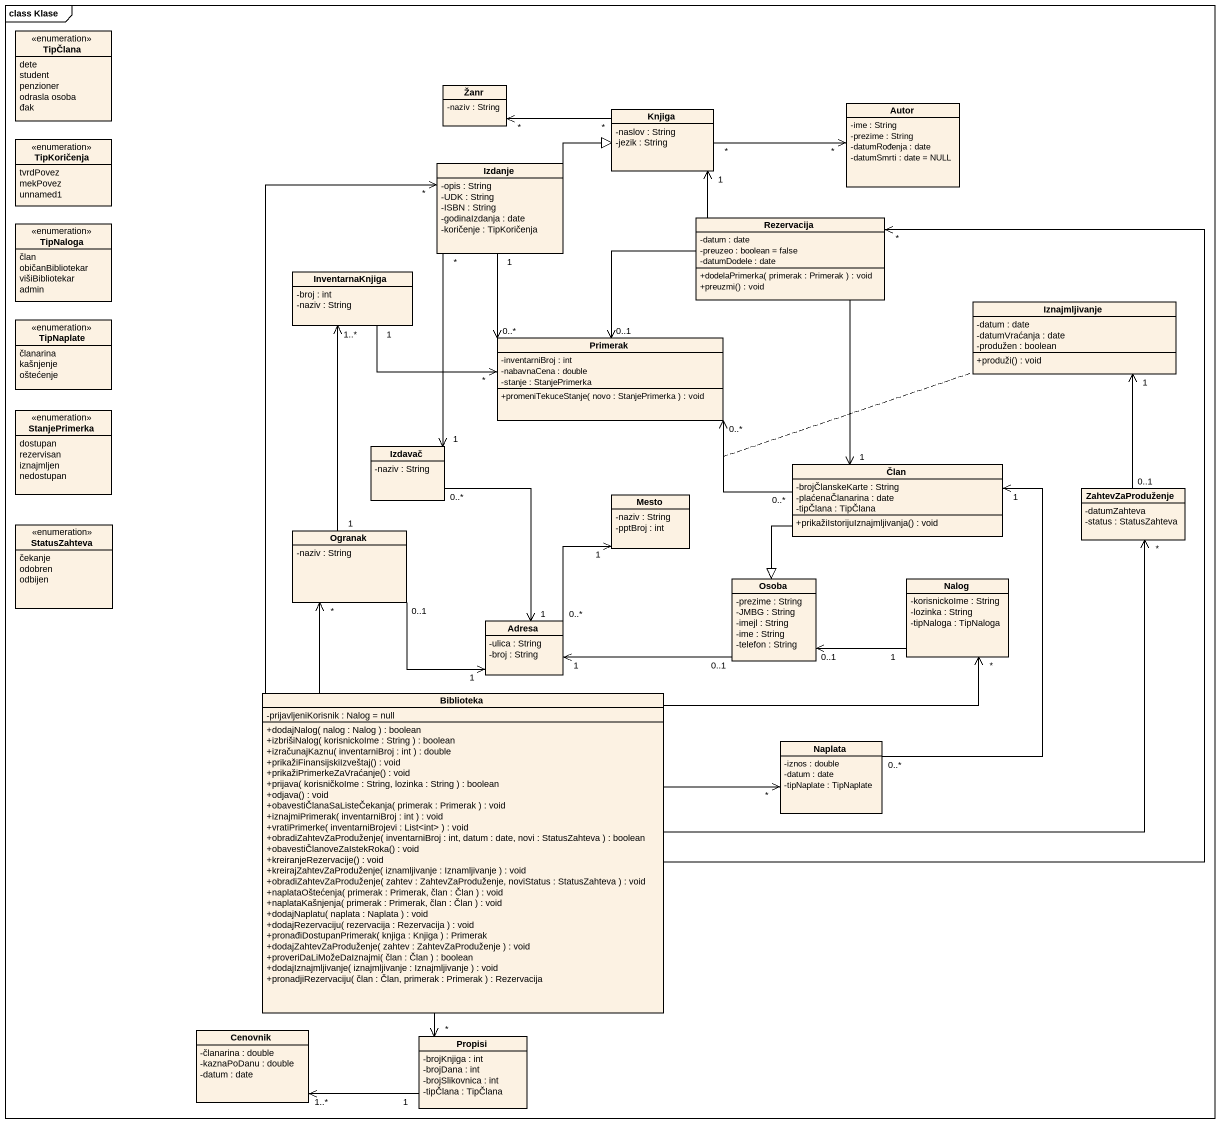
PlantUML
@startuml
mainframe class Klase
hide circle
hide empty members
skinparam classAttributeIconSize 0
enum TipČlana {
  dete
  student
  penzioner
  odrasla osoba
  đak
}
class Žanr {
  -naziv : String
}
class Knjiga {
  -naslov : String
  -jezik : String
}
class Autor {
  -ime : String
  -prezime : String
  -datumRođenja : date
  -datumSmrti : date = NULL
}
enum TipKoričenja {
  tvrdPovez
  mekPovez
  unnamed1
}
class Izdanje {
  -opis : String
  -UDK : String
  -ISBN : String
  -godinaIzdanja : date
  -koričenje : TipKoričenja
}
enum TipNaloga {
  član
  običanBibliotekar
  višiBibliotekar
  admin
}
class Rezervacija {
  -datum : date
  -preuzeo : boolean = false
  -datumDodele : date
  +dodelaPrimerka( primerak : Primerak ) : void
  +preuzmi() : void
}
class InventarnaKnjiga {
  -broj : int
  -naziv : String
}
enum TipNaplate {
  članarina
  kašnjenje
  oštećenje
}
class Iznajmljivanje {
  -datum : date
  -datumVraćanja : date
  -produžen : boolean
  +produži() : void
}
class Primerak {
  -inventarniBroj : int
  -nabavnaCena : double
  -stanje : StanjePrimerka
  +promeniTekuceStanje( novo : StanjePrimerka ) : void
}
enum StanjePrimerka {
  dostupan
  rezervisan
  iznajmljen
  nedostupan
}
class Izdavač {
  -naziv : String
}
class Član {
  -brojČlanskeKarte : String
  -plaćenaČlanarina : date
  -tipČlana : TipČlana
  +prikažiIstorijuIznajmljivanja() : void
}
class Mesto {
  -naziv : String
  -pptBroj : int
}
class ZahtevZaProduženje {
  -datumZahteva
  -status : StatusZahteva
}
enum StatusZahteva {
  čekanje
  odobren
  odbijen
}
class Ogranak {
  -naziv : String
}
class Osoba {
  -prezime : String
  -JMBG : String
  -imejl : String
  -ime : String
  -telefon : String
}
class Nalog {
  -korisnickoIme : String
  -lozinka : String
  -tipNaloga : TipNaloga
}
class Adresa {
  -ulica : String
  -broj : String
}
class Biblioteka {
  -prijavljeniKorisnik : Nalog = null
  +dodajNalog( nalog : Nalog ) : boolean
  +izbrišiNalog( korisnickoIme : String ) : boolean
  +izračunajKaznu( inventarniBroj : int ) : double
  +prikažiFinansijskiIzveštaj() : void
  +prikažiPrimerkeZaVraćanje() : void
  +prijava( korisničkoIme : String, lozinka : String ) : boolean
  +odjava() : void
  +obavestiČlanaSaListeČekanja( primerak : Primerak ) : void
  +iznajmiPrimerak( inventarniBroj : int ) : void
  +vratiPrimerke( inventarniBrojevi : List<int> ) : void
  +obradiZahtevZaProduženje( inventarniBroj : int, datum : date, novi : StatusZahteva ) : boolean
  +obavestiČlanoveZaIstekRoka() : void
  +kreiranjeRezervacije() : void
  +kreirajZahtevZaProduženje( iznamljivanje : Iznamljivanje ) : void
  +obradiZahtevZaProduženje( zahtev : ZahtevZaProduženje, noviStatus : StatusZahteva ) : void
  +naplataOštećenja( primerak : Primerak, član : Član ) : void
  +naplataKašnjenja( primerak : Primerak, član : Član ) : void
  +dodajNaplatu( naplata : Naplata ) : void
  +dodajRezervaciju( rezervacija : Rezervacija ) : void
  +pronađiDostupanPrimerak( knjiga : Knjiga ) : Primerak
  +dodajZahtevZaProduženje( zahtev : ZahtevZaProduženje ) : void
  +proveriDaLiMožeDaIznajmi( član : Član ) : boolean
  +dodajIznajmljivanje( iznajmljivanje : Iznajmljivanje ) : void
  +pronadjiRezervaciju( član : Član, primerak : Primerak ) : Rezervacija
}
class Naplata {
  -iznos : double
  -datum : date
  -tipNaplate : TipNaplate
}
class Cenovnik {
  -članarina : double
  -kaznaPoDanu : double
  -datum : date
}
class Propisi {
  -brojKnjiga : int
  -brojDana : int
  -brojSlikovnica : int
  -tipČlana : TipČlana
}
Knjiga "*" -left-> "*" Žanr
Knjiga "*" -right-> "*" Autor
Izdanje -right-|> Knjiga
Izdanje "1" --> "0..*" Primerak
Izdanje "*" --> "1" Izdavač
Rezervacija -up-> "1" Knjiga
Rezervacija --> "0..1" Primerak
Rezervacija --> "1" Član
InventarnaKnjiga "1" -right-> "*" Primerak
Primerak "0..*" <-right- "0..*" Član
(Primerak, Član) .. Iznajmljivanje
Izdavač "0..*" --> "1" Adresa
Član --|> Osoba
Član "1" <-- "0..*" Naplata
ZahtevZaProduženje "0..1" -up-> "1" Iznajmljivanje
Ogranak "1" -up-> "1..*" InventarnaKnjiga
Ogranak "0..1" -right-> "1" Adresa
Osoba "0..1" <-right- "1" Nalog
Osoba "0..1" -left-> "1" Adresa
Adresa "0..*" -up-> "1" Mesto
Biblioteka -up-> "*" Izdanje
Biblioteka -up-> "*" Rezervacija
Biblioteka -right-> "*" ZahtevZaProduženje
Biblioteka -up-> "*" Ogranak
Biblioteka -right-> "*" Nalog
Biblioteka -right-> "*" Naplata
Biblioteka --> "*" Propisi
Propisi "1" -left-> "1..*" Cenovnik
@enduml
